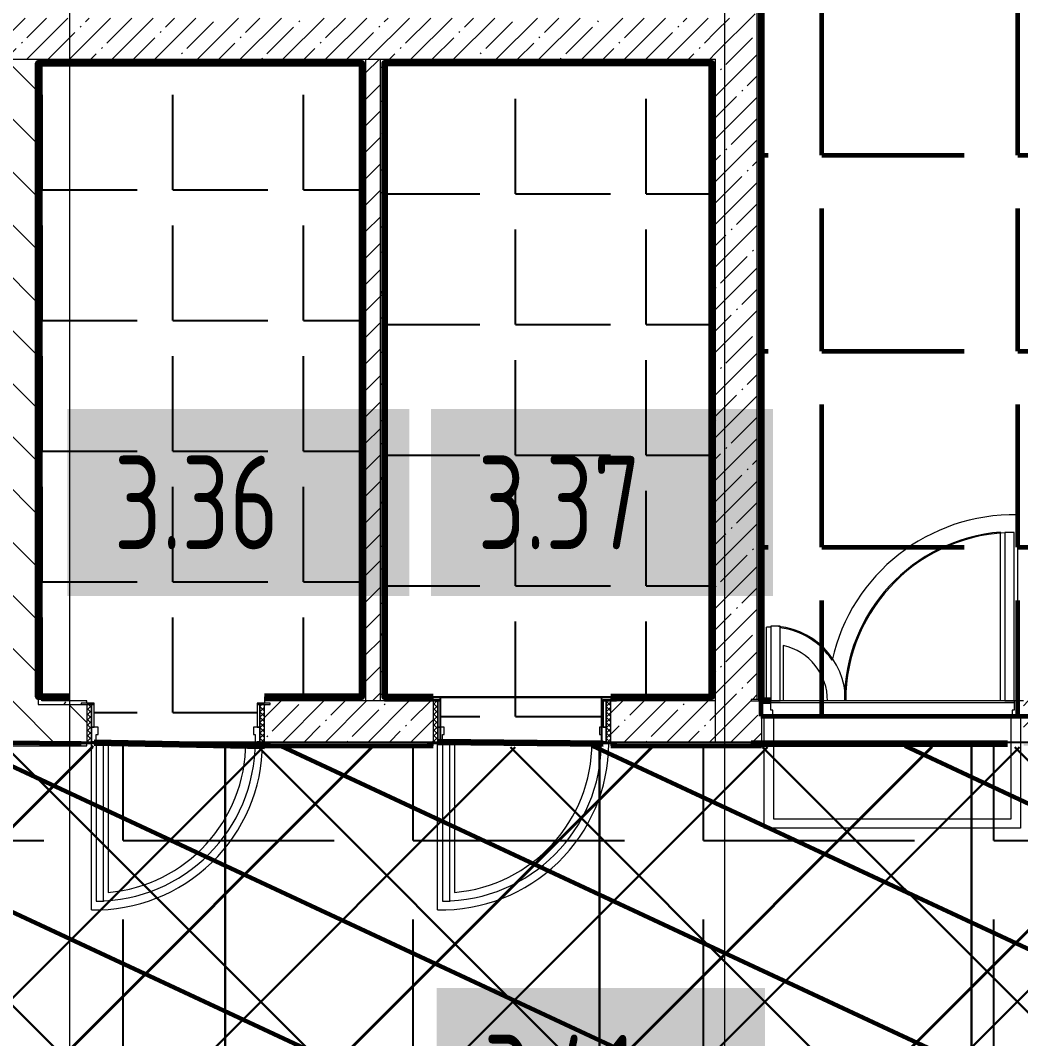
# Model space of a CAD drawing. Header units: millimetres. Extents: x -164500 to 426394, y -51911 to 102118.
# Drawn here: x 378323 to 383667, y 11815 to 17257 of the extents above; entities that cross this region are included whole.
import ezdxf

# ---------------------------------------------------------------- set-up
doc = ezdxf.new("R2010")
doc.units = ezdxf.units.MM
for name, color, linetype, lineweight in [('0) шлифовка', 5, 'Continuous', 60), ('1.4) Плинтус ПЛ-4', 6, 'Continuous', 60), ('284 стык. профилей', 1, 'Continuous', 120), ('370 ПК-1', 200, 'Continuous', 120), ('374 ПК-4', 211, 'Continuous', 120), ('469 плитка КР10 лестницы', 130, 'Continuous', 60), ('5.2) Л-1 Линолеум', 100, 'Continuous', 30), ('7.5) НЗ Линолеум Темпо ПЛЮС', 134, 'Continuous', 30), ('A-DOOR-2', 7, 'Continuous', 5), ('A-DOOR-FRAM-2', 7, 'Continuous', 5), ('A-FLOR', 7, 'Continuous', 9), ('A-WALL', 7, 'Continuous', 5), ('I-WALL', 7, 'Continuous', 5), ('Оси', 7, 'Continuous', 9)]:
    doc.layers.add(name, color=color, linetype=linetype, lineweight=lineweight)
for name, color, linetype in [('1.2) плитка КР3', 160, 'Continuous'), ('2) защита вин плитк', 6, 'Continuous'), ('3.2.3) П-13', 5, 'Continuous')]:
    doc.layers.add(name, color=color, linetype=linetype)
for name, color, linetype, lineweight, true_color in [('A-DOOR-1', 7, 'Continuous', 5, 0xc0c0c0), ('A-DOOR-FRAM-1', 7, 'Continuous', 5, 0xc0c0c0), ('A-WALL-1', 9, 'Continuous', 5, 0x808080), ('A-WALL-FNSH-1', 9, 'Continuous', 5, 0x808080)]:
    doc.layers.add(name, color=color, linetype=linetype, lineweight=lineweight, true_color=true_color)
doc.styles.add('СПДС', font='ГОСТ тип А.ttf', dxfattribs={"width": 0.9})
pattern_1 = [(45, (289227.4, 1e-08), (-114.04925, 114.04925), []), (45, (289341.45, 1e-08), (-114.04925, 114.04925), [201.612, -40.322, 6.706, -33.617])]
pattern_2 = [(135, (289227.4, 1e-08), (-141.42136, -141.42136), [])]
pattern_3 = [(0, (289227.4, 1e-08), (243.84, 60.96), [20.117, -162.763, 20.117, -162.763, -975.36]), (0, (289227.4, 1e-08), (243.84, 60.96), [-365.76, 20.117, -345.643, 20.117, -162.763, -426.72]), (0, (289227.4, 1e-08), (243.84, 60.96), [-914.4, 20.117, -101.803, 20.117, -284.683]), (120, (289318.84, 30.48), (-174.71291, 180.691634), [20.117, -162.763, 20.117, -162.763, -975.36]), (120, (289318.84, 30.48), (-174.71291, 180.691634), [-365.76, 20.117, -345.643, 20.117, -162.763, -426.72]), (120, (289318.84, 30.48), (-174.71291, 180.691634), [-914.4, 20.117, -101.803, 20.117, -284.683]), (240, (289349.32, 152.4), (-69.12709, -241.651634), [20.117, -162.763, 20.117, -162.763, -975.36]), (240, (289349.32, 152.4), (-69.12709, -241.651634), [-365.76, 20.117, -345.643, 20.117, -162.763, -426.72]), (240, (289349.32, 152.4), (-69.12709, -241.651634), [-914.4, 20.117, -101.803, 20.117, -284.683])]
pattern_4 = [(0, (380268.4, 17029), (0, 698.5), [508, -190.5]), (90, (380268.4, 17029), (-698.5, 4e-14), [508, -190.5])]
pattern_5 = [(45, (374218.4, 26822.1), (-747.606, 747.606), [])]

msp = doc.modelspace()

# ---------------------------------------------------------------- hatches: boundary and pattern name
at = {"layer": '0) шлифовка', "true_color": 0x2776bb}
h = msp.add_hatch(dxfattribs=at)
h.set_pattern_fill('ANSI31', color=152, scale=222, angle=110)
h.set_pattern_definition([(155, (374218.4, 26829), (-297.882, -638.81), [])])
h.paths.add_polyline_path([(387706.402, 13379), (387677.402, 13379), (374218.402, 13379), (374218.402, 10620), (378430.902, 10620), (378430.902, 10621), (379212.402, 10621), (384786.395, 10621), (384786.395, 10622), (386435.177, 10622), (386625.402, 10621.105), (386625.402, 11341), (387706.402, 11341)])
at = {"layer": '1.2) плитка КР3'}
h = msp.add_hatch(dxfattribs=at)
h.set_pattern_fill('ANGLE', color=256, scale=100)
h.set_pattern_definition([(0, (378438.4, 17050), (0, 698.5), [508, -190.5]), (90, (378438.4, 17050), (-698.5, 4e-14), [508, -190.5])])
h.paths.add_polyline_path([(380146.402, 17029), (378438.402, 17029), (378438.402, 13621), (378677.402, 13621), (378717.402, 13608), (378717.402, 13600), (378717.402, 13480), (378737.402, 13480), (378737.402, 13440), (378727.402, 13440), (378727.402, 13400), (379577.402, 13400), (379577.402, 13440), (379567.402, 13440), (379567.402, 13480), (379587.402, 13480), (379587.402, 13600), (379587.402, 13608), (379626.402, 13608), (379626.402, 13620), (379626.402, 13641), (380146.402, 13641)])
h = msp.add_hatch(dxfattribs=at)
h.set_pattern_fill('ANGLE', color=256, scale=100)
h.set_pattern_definition(pattern_4)
h.paths.add_polyline_path([(382016.402, 17029), (380268.402, 17029), (380268.402, 13641), (380527.402, 13641), (381477.402, 13640.362), (381477.402, 13641), (382016.402, 13641)])
h = msp.add_hatch(dxfattribs=at)
h.set_pattern_fill('ANGLE', color=256, scale=100)
h.set_pattern_definition(pattern_4)
h.paths.add_polyline_path([(381427.402, 13640), (380567.402, 13640), (380567.402, 13480), (380587.402, 13480), (380587.402, 13440), (380577.402, 13440), (380577.402, 13400), (381427.402, 13400), (381427.402, 13440), (381417.402, 13440), (381417.402, 13480), (381427.402, 13480)])
at = {"layer": '2) защита вин плитк'}
h = msp.add_hatch(dxfattribs=at)
h.set_pattern_fill('ANSI31', color=256, scale=333)
h.set_pattern_definition(pattern_5)
h.paths.add_polyline_path([(387706.402, 13372.054), (387677.402, 13372.054), (374218.402, 13372.054), (374218.402, 10613.054), (378430.902, 10613.054), (378430.902, 10614.054), (379212.402, 10614.054), (384786.395, 10614.054), (384786.395, 10615.054), (386435.177, 10615.054), (386625.402, 10614.159), (386625.402, 11334.054), (387706.402, 11334.054)])
h = msp.add_hatch(dxfattribs=at)
h.set_pattern_fill('ANSI31', color=256, scale=333)
h.set_pattern_definition(pattern_5)
h.paths.add_polyline_path([(387706.402, 13372.054), (387677.402, 13372.054), (374218.402, 13372.054), (374218.402, 10613.054), (378430.902, 10613.054), (378430.902, 10614.054), (379212.402, 10614.054), (384786.395, 10614.054), (384786.395, 10615.054), (386435.177, 10615.054), (386625.402, 10614.159), (386625.402, 11334.054), (387706.402, 11334.054)])
at = {"layer": '3.2.3) П-13'}
h = msp.add_hatch(dxfattribs=at)
h.set_pattern_fill('ANGLE', color=256, scale=222)
h.set_pattern_definition([(0, (374218.4, 26829), (0, 1550.67), [1127.76, -422.91]), (90, (374218.4, 26829), (-1550.67, 9e-14), [1127.76, -422.91])])
h.paths.add_polyline_path([(387706.402, 13379), (387677.402, 13379), (374218.402, 13379), (374218.402, 10620), (378430.902, 10620), (378430.902, 10621), (379212.402, 10621), (384786.395, 10621), (384786.395, 10622), (386435.177, 10622), (386625.402, 10621.105), (386625.402, 11341), (387706.402, 11341)])
at = {"layer": '469 плитка КР10 лестницы'}
h = msp.add_hatch(dxfattribs=at)
h.set_pattern_fill('ANGLE', color=256, scale=150)
h.set_pattern_definition([(0, (494712.8, 27014.1), (0, 1047.75), [762, -285.75]), (90, (494712.8, 27014.1), (-1047.75, 6e-14), [762, -285.75])])
h.paths.add_polyline_path([(382279.402, 13539.059), (383783.402, 13539.059), (383783.402, 17770.059), (382279.402, 17770.059)])
at = {"layer": '5.2) Л-1 Линолеум'}
h = msp.add_hatch(dxfattribs=at)
h.set_pattern_fill('ANSI37', color=256, scale=300)
h.set_pattern_definition([(45, (374218.4, 26829), (-673.52, 673.52), []), (135, (374218.4, 26829), (-673.52, -673.52), [])])
h.paths.add_polyline_path([(387706.402, 13372.054), (387677.402, 13372.054), (374218.402, 13372.054), (374218.402, 10613.054), (378430.902, 10613.054), (378430.902, 10614.054), (379212.402, 10614.054), (384786.395, 10614.054), (384786.395, 10615.054), (386435.177, 10615.054), (386625.402, 10614.159), (386625.402, 11334.054), (387706.402, 11334.054)])
at = {"layer": '7.5) НЗ Линолеум Темпо ПЛЮС'}
h = msp.add_hatch(dxfattribs=at)
h.set_pattern_fill('ANSI31', color=256, scale=333)
h.set_pattern_definition([(45, (374218.4, 26829), (-747.606, 747.606), [])])
h.paths.add_polyline_path([(387706.402, 13379), (387677.402, 13379), (374218.402, 13379), (374218.402, 10620), (378430.902, 10620), (378430.902, 10621), (379212.402, 10621), (384786.395, 10621), (384786.395, 10622), (386435.177, 10622), (386625.402, 10621.105), (386625.402, 11341), (387706.402, 11341)])
at = {"layer": 'A-DOOR-2'}
h = msp.add_hatch(dxfattribs=at)
h.set_pattern_fill('FP_88', color=256, angle=180, style=0, pattern_type=2)
h.set_pattern_definition([(315, (379188.491, 13335.315), (14.14214, 14.14214), []), (45, (379188.491, 13335.315), (-14.14214, 14.14214), [])])
h.paths.add_polyline_path([(380527.402, 13400), (380552.402, 13400.556), (380552.402, 13620), (380527.402, 13620)])
h = msp.add_hatch(dxfattribs=at)
h.set_pattern_fill('FP_33', color=256, angle=180, style=0, pattern_type=2)
h.set_pattern_definition([(315, (377338.49, 13335.315), (14.14214, 14.14214), []), (45, (377338.49, 13335.315), (-14.14214, 14.14214), [])])
h.paths.add_polyline_path([(378677.402, 13400), (378702.402, 13400.4), (378702.402, 13600), (378677.402, 13600)])
at = {"layer": 'A-DOOR-FRAM-2'}
h = msp.add_hatch(dxfattribs=at)
h.set_pattern_fill('FP_89', color=256, angle=180, style=0, pattern_type=2)
h.set_pattern_definition([(225, (381311.286, 13335.315), (14.1421, -14.1421), []), (315, (381311.286, 13335.315), (14.1421, 14.1421), [])])
h.paths.add_polyline_path([(381452.402, 13400), (381477.402, 13400), (381477.402, 13620), (381452.402, 13619.074), (381452.402, 13406.053)])
h = msp.add_hatch(dxfattribs=at)
h.set_pattern_fill('FP_34', color=256, angle=180, style=0, pattern_type=2)
h.set_pattern_definition([(225, (379461.286, 13335.315), (14.1421, -14.1421), []), (315, (379461.286, 13335.315), (14.1421, 14.1421), [])])
h.paths.add_polyline_path([(379627.402, 13400), (379627.402, 13600), (379602.402, 13600), (379602.402, 13400)])
at = {"layer": 'I-WALL'}
h = msp.add_hatch(dxfattribs=at)
h.set_pattern_fill('FP_191', color=256, style=0, pattern_type=2)
h.set_pattern_definition(pattern_3)
h.paths.add_polyline_path([(382277.402, 13640), (382276.45, 21130), (382257.402, 21150), (382257.402, 13640)])
h.paths.add_polyline_path([(382277.402, 21130), (382277.402, 21150), (382257.402, 21150), (382271.291, 21136.111)])
h = msp.add_hatch(dxfattribs=at)
h.set_pattern_fill('FP_1', color=256, style=0, pattern_type=2)
h.set_pattern_definition(pattern_1)
h.paths.add_polyline_path([(382037.52, 13620), (382227.402, 13620), (382227.402, 13628), (382257.402, 13628), (382257.402, 17270), (382237.846, 17323.333), (382198.735, 17270), (382037.402, 17270), (382037.402, 13620)])
h = msp.add_hatch(dxfattribs=at)
h.set_pattern_fill('FP_1', color=256, style=0, pattern_type=2)
h.set_pattern_definition(pattern_1)
h.paths.add_polyline_path([(375721.948, 17050), (382037.402, 17050), (382037.402, 17270), (375717.402, 17270), (375717.402, 17050)])
h = msp.add_hatch(dxfattribs=at)
h.set_pattern_fill('FP_23', color=256, style=0, pattern_type=2)
h.set_pattern_definition(pattern_2)
h.paths.add_polyline_path([(378417.402, 13600), (378417.402, 17050), (378217.402, 17050), (378217.402, 13600)])
h = msp.add_hatch(dxfattribs=at)
h.set_pattern_fill('FP_191', color=256, style=0, pattern_type=2)
h.set_pattern_definition(pattern_3)
h.paths.add_polyline_path([(380167.402, 17050), (378417.402, 17050), (378438.402, 17030), (380147.402, 17030.952)])
h.paths.add_polyline_path([(380167.402, 17030), (380167.402, 17050), (380147.402, 17030)])
h.paths.add_polyline_path([(378437.402, 17030), (378417.402, 17050), (378417.402, 17030)])
h = msp.add_hatch(dxfattribs=at)
h.set_pattern_fill('FP_22', color=256, style=0, pattern_type=2)
h.set_pattern_definition([(45, (289227.4, 1e-08), (-70.71068, 70.71068), [])])
h.paths.add_polyline_path([(380230.916, 13620), (380247.402, 13620), (380247.402, 17050), (380167.402, 17050), (380167.402, 13620)])
h = msp.add_hatch(dxfattribs=at)
h.set_pattern_fill('FP_191', color=256, style=0, pattern_type=2)
h.set_pattern_definition(pattern_3)
h.paths.add_polyline_path([(380247.402, 13620), (380267.402, 13620), (380266.45, 17030), (380247.402, 17050), (380247.402, 13630)])
h.paths.add_polyline_path([(380267.402, 17030), (380267.402, 17050), (380247.402, 17050), (380253.125, 17044.277)])
h = msp.add_hatch(dxfattribs=at)
h.set_pattern_fill('FP_191', color=256, style=0, pattern_type=2)
h.set_pattern_definition(pattern_3)
h.paths.add_polyline_path([(380415.584, 17030), (382017.402, 17030), (382017.278, 17050), (380267.402, 17050), (380267.408, 17030), (380393.766, 17030)])
h = msp.add_hatch(dxfattribs=at)
h.set_pattern_fill('FP_191', color=256, style=0, pattern_type=2)
h.set_pattern_definition(pattern_3)
h.paths.add_polyline_path([(382037.402, 13640), (382037.402, 17030), (382017.402, 17029), (382017.402, 13641)])
h.paths.add_polyline_path([(382037.402, 17030), (382037.402, 17050), (382017.402, 17050), (382017.402, 17030), (382022.735, 17030)])
h = msp.add_hatch(dxfattribs=at)
h.set_pattern_fill('FP_191', color=256, style=0, pattern_type=2)
h.set_pattern_definition(pattern_3)
h.paths.add_polyline_path([(378417.402, 13600), (378437.402, 13600), (378437.402, 17030), (378417.402, 17030), (378417.402, 13620)])
h = msp.add_hatch(dxfattribs=at)
h.set_pattern_fill('FP_191', color=256, style=0, pattern_type=2)
h.set_pattern_definition(pattern_3)
h.paths.add_polyline_path([(380167.402, 13640), (380167.402, 17030), (380147.402, 17030), (380147.402, 13641)])
h = msp.add_hatch(dxfattribs=at)
h.set_pattern_fill('FP_191', color=256, style=0, pattern_type=2)
h.set_pattern_definition(pattern_3)
h.paths.add_polyline_path([(378637.402, 13600), (378647.402, 13600), (378647.402, 13608), (378677.402, 13608), (378677.402, 13620), (378438.402, 13620), (378437.402, 13600), (378601.946, 13600)])
h = msp.add_hatch(dxfattribs=at)
h.set_pattern_fill('FP_191', color=256, style=0, pattern_type=2)
h.set_pattern_definition(pattern_3)
h.paths.add_polyline_path([(379627.402, 13620), (380167.402, 13620), (380167.402, 13640), (379627.402, 13640)])
h = msp.add_hatch(dxfattribs=at)
h.set_pattern_fill('FP_1', color=256, style=0, pattern_type=2)
h.set_pattern_definition(pattern_1)
h.paths.add_polyline_path([(380161.771, 13400), (380527.402, 13400), (380527.402, 13620), (379627.402, 13620), (379627.402, 13608), (379657.402, 13608), (379657.402, 13600), (379627.402, 13600), (379627.402, 13400), (380147.402, 13400)])
h.paths.add_polyline_path([(381862.58, 13400), (382037.402, 13400), (382037.402, 13620), (381477.402, 13620), (381477.402, 13400), (381615.047, 13400)])
h = msp.add_hatch(dxfattribs=at)
h.set_pattern_fill('FP_191', color=256, style=0, pattern_type=2)
h.set_pattern_definition(pattern_3)
h.paths.add_polyline_path([(381862.58, 13620), (382037.402, 13620), (382037.402, 13640), (381477.402, 13640), (381477.402, 13628), (381507.402, 13628), (381507.402, 13620), (381833.29, 13620)])
h.paths.add_polyline_path([(380267.402, 13620), (380497.402, 13622.317), (380497.402, 13628), (380527.402, 13630), (380526.637, 13640), (380268.402, 13640), (380267.902, 13630)])
h = msp.add_hatch(dxfattribs=at)
h.set_pattern_fill('FP_1', color=256, style=0, pattern_type=2)
h.set_pattern_definition(pattern_1)
h.paths.add_polyline_path([(383737.402, 13400), (384027.402, 13400), (384027.402, 13620), (383682.402, 13620), (383682.402, 13400), (383717.402, 13400)])
h.paths.add_polyline_path([(382282.402, 13400), (382281.047, 13620), (382037.402, 13620), (382037.402, 13400), (382257.402, 13400)])
h = msp.add_hatch(dxfattribs=at)
h.set_pattern_fill('FP_191', color=256, style=0, pattern_type=2)
h.set_pattern_definition(pattern_3)
h.paths.add_polyline_path([(383805.169, 13620), (383807.402, 13620), (383807.402, 13640), (383682.402, 13640), (383682.402, 13628), (383737.402, 13628), (383737.402, 13620), (383787.402, 13620)])
h.paths.add_polyline_path([(382280.402, 13628), (382277.402, 13640), (382257.402, 13640), (382257.402, 13628), (382277.402, 13628)])
h.paths.add_polyline_path([(382280.802, 13628), (382282.402, 13628), (382282.402, 13640), (382278.402, 13640)])
h = msp.add_hatch(dxfattribs=at)
h.set_pattern_fill('FP_23', color=256, style=0, pattern_type=2)
h.set_pattern_definition(pattern_2)
h.paths.add_polyline_path([(378637.402, 13400), (378677.402, 13400), (378677.402, 13600), (377427.402, 13600), (377427.402, 13400), (378601.042, 13400)])
h.paths.add_polyline_path([(376545.801, 13400), (376727.402, 13400), (376727.402, 13600), (376545.801, 13600), (376545.801, 13480)])
h.paths.add_polyline_path([(374248.148, 13400), (374337.402, 13400), (374337.402, 13600), (374197.402, 13600), (374197.402, 13400), (374217.402, 13400)])
h.paths.add_polyline_path([(375497.402, 13400), (375845.801, 13400), (375845.801, 13600), (375287.402, 13600), (375287.402, 13400), (375317.402, 13400)])
h = msp.add_hatch(dxfattribs=at)
h.set_pattern_fill('FP_191', color=256, style=0, pattern_type=2)
h.set_pattern_definition(pattern_3)
h.paths.add_polyline_path([(386747.402, 13380), (387027.402, 13380), (387027.402, 13400), (386747.402, 13400)])
h.paths.add_polyline_path([(386047.402, 13380), (386047.402, 13400), (385877.402, 13400), (385877.402, 13392), (385822.402, 13392), (385823.824, 13380), (386040.116, 13380)])
h.paths.add_polyline_path([(382017.402, 13380), (382282.402, 13380), (382282.402, 13392), (382227.402, 13392), (382227.402, 13400), (381507.402, 13400), (381507.402, 13392), (381477.402, 13392), (381477.402, 13380), (381862.58, 13380)])
h.paths.add_polyline_path([(383888.044, 13380), (384422.402, 13380), (384422.402, 13392), (384367.402, 13392), (384367.402, 13400), (383737.402, 13400), (383737.402, 13392), (383682.402, 13392), (383683.75, 13380), (383807.402, 13380)])
h.paths.add_polyline_path([(380527.402, 13380), (380527.402, 13392), (380497.402, 13392), (380497.402, 13400), (379657.402, 13400), (379657.402, 13392), (379627.402, 13392), (379627.402, 13380), (380497.402, 13380)])
h.paths.add_polyline_path([(378637.402, 13380), (378677.402, 13380), (378677.402, 13392), (378647.402, 13392), (378647.402, 13400), (377427.402, 13400), (377427.402, 13380), (378600.952, 13380)])
h.paths.add_polyline_path([(374218.402, 13380), (374337.402, 13380), (374337.402, 13392), (374307.402, 13392), (374307.402, 13400), (374217.402, 13400), (374218.087, 13386.305)])
h.paths.add_polyline_path([(376727.402, 13380), (376727.402, 13400), (376545.801, 13400), (376545.801, 13380), (376677.402, 13380)])
h.paths.add_polyline_path([(375287.402, 13380), (375845.801, 13380), (375845.801, 13400), (375317.402, 13400), (375317.402, 13392), (375287.402, 13392)])

# ---------------------------------------------------------------- linework, layer by layer
msp.add_lwpolyline([(414057.402, 10600), (374197.402, 10600), (374197.402, 13400), (414057.402, 13400)], close=True)
at = {"layer": '1.2) плитка КР3'}
for points in [[(380268.402, 17029), (382017.402, 17029), (382017.402, 13640), (380268.402, 13640)], [(380567.402, 13640), (381427.402, 13640), (381427.402, 13400), (380567.402, 13400)]]:
    msp.add_lwpolyline(points, close=True, dxfattribs=at)
at = {"layer": '1.4) Плинтус ПЛ-4'}
for points in [[(378647.402, 13392), (375317.402, 13419)], [(379627.402, 13379), (380527.402, 13379)], [(381477.402, 13379), (382282.402, 13379)]]:
    msp.add_lwpolyline(points, dxfattribs=at)
at = {"layer": '284 стык. профилей'}
for points in [[(378717.402, 13397.883), (379627.402, 13380)], [(380552.402, 13401), (381437.402, 13392)], [(382227.402, 13392), (383597.282, 13392)]]:
    msp.add_lwpolyline(points, dxfattribs=at)
at = {"layer": '370 ПК-1'}
for points in [[(378587.402, 13641), (378417.402, 13641), (378417.402, 17029), (380146.402, 17029), (380146.402, 13641), (379626.402, 13641)], [(381477.402, 13641), (382016.402, 13641), (382016.402, 17029), (380268.402, 17029), (380268.402, 13641), (380527.402, 13641)]]:
    msp.add_lwpolyline(points, dxfattribs=at)
at = {"layer": '374 ПК-4'}
msp.add_lwpolyline([(382332.402, 13620), (382282.402, 13620), (382282.402, 21129)], dxfattribs=at)
at = {"layer": '469 плитка КР10 лестницы'}
msp.add_lwpolyline([(382279.402, 13539.059), (383783.402, 13539.059), (383783.402, 17770.059), (382279.402, 17770.059)], close=True, dxfattribs=at)
at = {"layer": '7.5) НЗ Линолеум Темпо ПЛЮС'}
for points in [[(379416.213, 10598.941), (379416.213, 13377.941)], [(381416.213, 10598.941), (381416.213, 13377.941)], [(383405.21, 10598.941), (383405.21, 13377.941)]]:
    msp.add_lwpolyline(points, dxfattribs=at)
at = {"layer": 'A-DOOR-1'}
for p, q in [((383632.402, 14520), (383582.402, 14520)), ((383582.402, 14520), (383582.402, 13620)), ((383632.402, 13620), (383632.402, 14520)), ((382332.402, 14020), (382332.402, 13620)), ((382382.402, 14020), (382332.402, 14020)), ((382382.402, 13620), (382382.402, 14020)), ((382332.402, 13620), (382382.402, 13620)), ((383582.402, 13620), (383632.402, 13620)), ((378767.402, 13400), (378727.402, 13400)), ((378727.402, 13400), (378727.402, 12550)), ((378767.402, 12550), (378767.402, 13400)), ((380617.402, 13400), (380577.402, 13400)), ((380577.402, 13400), (380577.402, 12550)), ((380617.402, 12550), (380617.402, 13400)), ((378727.402, 12550), (378767.402, 12550)), ((380577.402, 12550), (380617.402, 12550))]:
    msp.add_line(p, q, dxfattribs=at)
for centre, radius, start, end in [((383632.402, 13620), 900, 90, 180), ((382332.402, 13620), 400, 0, 90), ((378727.402, 13400), 850, 270, 0), ((380577.402, 13400), 850, 270, 0)]:
    msp.add_arc(centre, radius, start, end, dxfattribs=at)
at = {"layer": 'A-DOOR-FRAM-1'}
for p, q in [((378717.402, 13608), (378647.402, 13608)), ((378647.402, 13608), (378647.402, 13600)), ((378717.402, 13600), (378717.402, 13608)), ((379587.402, 13608), (379587.402, 13600)), ((379657.402, 13608), (379587.402, 13608)), ((379657.402, 13600), (379657.402, 13608)), ((380567.402, 13628), (380497.402, 13628)), ((380497.402, 13628), (380497.402, 13620)), ((380497.402, 13620), (380567.402, 13620)), ((380552.402, 13620), (380527.402, 13620)), ((380527.402, 13620), (380527.402, 13400)), ((380552.402, 13400), (380552.402, 13620)), ((380567.402, 13620), (380552.402, 13620)), ((380552.402, 13620), (380552.402, 13480)), ((380567.402, 13620), (380567.402, 13628)), ((380567.402, 13480), (380567.402, 13620)), ((381437.402, 13628), (381437.402, 13620)), ((381507.402, 13628), (381437.402, 13628)), ((381437.402, 13620), (381437.402, 13480)), ((381452.402, 13620), (381437.402, 13620)), ((381437.402, 13620), (381507.402, 13620)), ((381452.402, 13620), (381452.402, 13400)), ((381477.402, 13620), (381452.402, 13620)), ((381452.402, 13480), (381452.402, 13620)), ((381477.402, 13400), (381477.402, 13620)), ((381507.402, 13620), (381507.402, 13628)), ((382297.402, 13628), (382227.402, 13628)), ((382227.402, 13628), (382227.402, 13620)), ((382227.402, 13620), (382297.402, 13620)), ((382332.402, 13620), (382282.402, 13620)), ((382282.402, 13620), (382282.402, 13540)), ((382297.402, 13620), (382297.402, 13628)), ((382332.402, 13570), (382332.402, 13620)), ((383632.402, 13620), (383632.402, 13570)), ((383682.402, 13620), (383632.402, 13620)), ((378647.402, 13600), (378717.402, 13600)), ((378702.402, 13600), (378677.402, 13600)), ((378677.402, 13600), (378677.402, 13400)), ((378702.402, 13400), (378702.402, 13600)), ((378717.402, 13600), (378702.402, 13600)), ((378702.402, 13600), (378702.402, 13480)), ((378717.402, 13480), (378717.402, 13600)), ((379587.402, 13600), (379587.402, 13480)), ((379602.402, 13600), (379587.402, 13600)), ((379587.402, 13600), (379657.402, 13600)), ((379602.402, 13600), (379602.402, 13400)), ((379627.402, 13600), (379602.402, 13600)), ((379602.402, 13480), (379602.402, 13600)), ((379627.402, 13400), (379627.402, 13600)), ((382342.402, 13570), (382332.402, 13570)), ((382342.402, 13540), (382342.402, 13570)), ((383632.402, 13570), (383622.402, 13570)), ((383622.402, 13570), (383622.402, 13540)), ((382282.402, 13540), (382342.402, 13540)), ((382297.402, 13540), (382282.402, 13540)), ((382282.402, 13540), (382282.402, 13400)), ((382297.402, 13400), (382297.402, 13540)), ((383622.402, 13540), (383682.402, 13540)), ((378737.402, 13480), (378702.402, 13480)), ((378702.402, 13480), (378702.402, 13400)), ((378702.402, 13480), (378717.402, 13480)), ((378737.402, 13440), (378737.402, 13480)), ((379602.402, 13480), (379567.402, 13480)), ((379567.402, 13480), (379567.402, 13440)), ((379587.402, 13480), (379602.402, 13480)), ((379602.402, 13400), (379602.402, 13480)), ((380587.402, 13480), (380552.402, 13480)), ((380552.402, 13480), (380552.402, 13400)), ((380552.402, 13480), (380567.402, 13480)), ((380587.402, 13440), (380587.402, 13480)), ((381452.402, 13480), (381417.402, 13480)), ((381417.402, 13480), (381417.402, 13440)), ((381437.402, 13480), (381452.402, 13480)), ((381452.402, 13400), (381452.402, 13480)), ((378717.402, 13400), (378647.402, 13400)), ((378647.402, 13400), (378647.402, 13392)), ((378647.402, 13392), (378717.402, 13392)), ((378677.402, 13400), (378702.402, 13400)), ((378717.402, 13401), (378702.402, 13401)), ((378702.402, 13401), (378702.402, 13400)), ((378702.402, 13400), (378727.402, 13400)), ((378702.402, 13400), (378717.402, 13400)), ((378717.402, 13400), (378717.402, 13401)), ((378717.402, 13392), (378717.402, 13400)), ((378727.402, 13400), (378727.402, 13440)), ((378727.402, 13440), (378737.402, 13440)), ((379567.402, 13440), (379577.402, 13440)), ((379577.402, 13440), (379577.402, 13400)), ((379577.402, 13400), (379602.402, 13400)), ((379587.402, 13401), (379587.402, 13400)), ((379602.402, 13401), (379587.402, 13401)), ((379587.402, 13400), (379602.402, 13400)), ((379587.402, 13400), (379587.402, 13392)), ((379657.402, 13400), (379587.402, 13400)), ((379587.402, 13392), (379657.402, 13392)), ((379602.402, 13400), (379602.402, 13401)), ((379602.402, 13400), (379627.402, 13400)), ((379657.402, 13392), (379657.402, 13400)), ((380567.402, 13400), (380497.402, 13400)), ((380497.402, 13400), (380497.402, 13392)), ((380497.402, 13392), (380567.402, 13392)), ((380527.402, 13400), (380552.402, 13400)), ((380567.402, 13401), (380552.402, 13401)), ((380552.402, 13401), (380552.402, 13400)), ((380552.402, 13400), (380577.402, 13400)), ((380552.402, 13400), (380567.402, 13400)), ((380567.402, 13400), (380567.402, 13401)), ((380567.402, 13392), (380567.402, 13400)), ((380577.402, 13400), (380577.402, 13440)), ((380577.402, 13440), (380587.402, 13440)), ((381417.402, 13440), (381427.402, 13440)), ((381427.402, 13440), (381427.402, 13400)), ((381427.402, 13400), (381452.402, 13400)), ((381437.402, 13401), (381437.402, 13400)), ((381452.402, 13401), (381437.402, 13401)), ((381437.402, 13400), (381452.402, 13400)), ((381437.402, 13400), (381437.402, 13392)), ((381507.402, 13400), (381437.402, 13400)), ((381437.402, 13392), (381507.402, 13392)), ((381452.402, 13400), (381452.402, 13401)), ((381452.402, 13400), (381477.402, 13400)), ((381507.402, 13392), (381507.402, 13400)), ((382297.402, 13400), (382227.402, 13400)), ((382227.402, 13400), (382227.402, 13392)), ((382227.402, 13392), (382297.402, 13392)), ((382282.402, 13400), (382297.402, 13400)), ((382297.402, 13392), (382297.402, 13400))]:
    msp.add_line(p, q, dxfattribs=at)
at = {"layer": 'A-FLOR'}
for p, q in [((382277.402, 13640), (382277.402, 21129)), ((378437.402, 13620), (378437.402, 17030)), ((380147.402, 17030), (380147.402, 13641)), ((380267.402, 17030), (382017.402, 17030)), ((380267.402, 13630), (380267.402, 17029)), ((382017.402, 17029), (382017.402, 13641)), ((383650.454, 14614.369), (383650.454, 13620)), ((383560.454, 13619.569), (383560.454, 14521.857)), ((382309.297, 13620), (382309.297, 14014.002)), ((382399.297, 13916.701), (382399.297, 13619.569)), ((378672.402, 13620), (378438.402, 13620)), ((379627.402, 13640), (379627.402, 13620)), ((380147.402, 13640), (379627.402, 13640)), ((381477.402, 13640), (381477.402, 13628)), ((382017.402, 13640), (381477.402, 13640)), ((382724.758, 13620), (382332.402, 13620)), ((382399.297, 13619.569), (382332.402, 13619.569)), ((383632.402, 13610), (382332.402, 13610)), ((382725.466, 13619.569), (382635.466, 13619.569)), ((383632.402, 13620), (382725.49, 13620)), ((383632.402, 13619.569), (383560.454, 13619.569)), ((382297.402, 13539.569), (382347.061, 13539.569)), ((382347.061, 13539.569), (382347.061, 12989.569)), ((383617.061, 12989.569), (383617.061, 13539.569)), ((383617.061, 13539.569), (383667.061, 13539.569)), ((383667.061, 13539.569), (383667.061, 12939.569)), ((378055.364, 13400), (378672.402, 13400)), ((378701.824, 12503.106), (378701.824, 13392)), ((378717.402, 13397.883), (378727.402, 13397.883)), ((378727.402, 13400), (379577.402, 13400)), ((379577.402, 13400), (378727.402, 13400)), ((378767.402, 13397.883), (378791.824, 13397.883)), ((378791.824, 13397.883), (378791.824, 12595.932)), ((379526.824, 13397.883), (379587.402, 13397.883)), ((379657.402, 13400), (380497.402, 13400)), ((380551.824, 12503.106), (380551.824, 13392)), ((380567.402, 13397.883), (380577.402, 13397.883)), ((380577.402, 13400), (381427.402, 13400)), ((381427.402, 13400), (380577.402, 13400)), ((380617.402, 13397.883), (380641.824, 13397.883)), ((380641.824, 13397.883), (380641.824, 12595.932)), ((381376.824, 13397.883), (381437.402, 13397.883)), ((382297.061, 12939.569), (382297.061, 13392)), ((382347.061, 12989.569), (383617.061, 12989.569)), ((383667.061, 12939.569), (382297.061, 12939.569))]:
    msp.add_line(p, q, dxfattribs=at)
for centre, radius, start, end in [((383630.466, 13619.569), 995, 88.848904, 167.329464), ((383630.466, 13619.569), 995, 88.848904, 167.329464), ((383630.466, 13619.569), 905, 94.436871, 180), ((383630.466, 13619.569), 905, 94.436871, 180), ((382330.466, 13619.569), 395, 89.714589, 93.072011), ((382330.466, 13619.569), 395, 89.714589, 93.072011), ((382330.466, 13619.569), 395, 33.540485, 82.434164), ((382330.466, 13619.569), 395, 33.540485, 82.434164), ((382330.466, 13619.569), 305, 360, 76.957297), ((382330.466, 13619.569), 305, 0, 76.957297), ((378721.824, 13397.883), 895, 268.719541, 359.62258), ((378721.824, 13397.883), 895, 268.719541, 359.62258), ((378721.824, 13397.883), 805, 274.988542, 360), ((378721.824, 13397.883), 805, 274.988542, 360), ((380571.824, 13397.883), 895, 268.719541, 359.62258), ((380571.824, 13397.883), 895, 268.719541, 359.62258), ((380571.824, 13397.883), 805, 274.988542, 360), ((380571.824, 13397.883), 805, 274.988542, 360)]:
    msp.add_arc(centre, radius, start, end, dxfattribs=at)
at = {"layer": 'A-WALL'}
for p, q in [((382257.402, 17350), (382257.402, 13628)), ((378417.402, 17050), (378417.402, 13600)), ((380167.402, 17050), (380167.402, 13620)), ((382037.402, 13400), (382037.402, 17050)), ((378437.402, 17030), (380147.402, 17030)), ((380267.402, 17029), (380267.402, 17030)), ((382017.402, 17030), (382017.402, 13640)), ((378438.402, 13620), (378437.402, 13620)), ((378672.402, 13620), (378677.402, 13620)), ((380147.402, 13641), (380147.402, 13640)), ((380267.402, 13640), (380527.402, 13640)), ((380267.402, 13620), (380497.402, 13620)), ((382037.402, 13620), (381507.402, 13620)), ((378417.402, 13600), (378647.402, 13600))]:
    msp.add_line(p, q, dxfattribs=at)
at = {"layer": 'A-WALL-1'}
for p, q in [((375717.402, 17050), (382037.402, 17050)), ((380247.402, 13620), (380247.402, 17050)), ((378677.402, 13608), (378677.402, 13620)), ((380267.402, 13620), (379626.402, 13620)), ((379626.402, 13620), (379626.402, 13608)), ((379627.402, 13640), (379627.402, 13620)), ((380527.402, 13628), (380527.402, 13640)), ((382278.402, 13640), (382277.402, 13640)), ((382282.402, 13628), (382282.402, 13640)), ((377427.402, 13400), (378647.402, 13400)), ((378677.402, 13380), (378677.402, 13392)), ((379627.402, 13392), (379627.402, 13380)), ((379657.402, 13400), (380497.402, 13400)), ((380527.402, 13380), (380527.402, 13392)), ((381477.402, 13392), (381477.402, 13380)), ((381507.402, 13400), (382037.402, 13400)), ((382227.402, 13400), (381507.402, 13400)), ((382037.402, 13400), (382037.402, 13400)), ((382282.402, 13380), (382282.402, 13392)), ((377427.402, 13380), (378677.402, 13380)), ((379627.402, 13380), (380527.402, 13380)), ((381477.402, 13380), (382282.402, 13380))]:
    msp.add_line(p, q, dxfattribs=at)
at = {"layer": 'A-WALL-FNSH-1'}
for p, q in [((382278.402, 13641), (382278.402, 21129)), ((378438.402, 13621), (378438.402, 17029)), ((378438.402, 17029), (380146.402, 17029)), ((380146.402, 17029), (380146.402, 13641)), ((380268.402, 17029), (382016.402, 17029)), ((380268.402, 13641), (380268.402, 17029)), ((382016.402, 17029), (382016.402, 13641)), ((378677.402, 13621), (378438.402, 13621)), ((378677.402, 13620), (378677.402, 13621)), ((379626.402, 13641), (379626.402, 13620)), ((380146.402, 13641), (379626.402, 13641)), ((380527.402, 13641), (380268.402, 13641)), ((380527.402, 13640), (380527.402, 13641)), ((382016.402, 13641), (381477.402, 13641)), ((381477.402, 13641), (381477.402, 13640)), ((382282.402, 13641), (382278.402, 13641)), ((382278.402, 13640), (382282.402, 13640)), ((382282.402, 13640), (382282.402, 13641)), ((377427.402, 13379), (378677.402, 13379)), ((378677.402, 13379), (378677.402, 13380)), ((379627.402, 13380), (379627.402, 13379)), ((379627.402, 13379), (380527.402, 13379)), ((380527.402, 13379), (380527.402, 13380)), ((381477.402, 13380), (381477.402, 13379)), ((381477.402, 13379), (382282.402, 13379)), ((382282.402, 13379), (382282.402, 13380))]:
    msp.add_line(p, q, dxfattribs=at)
at = {"layer": 'I-WALL'}
for p, q in [((382278.902, 13640), (382278.902, 21129)), ((382279.902, 21129), (382279.902, 13640))]:
    msp.add_line(p, q, dxfattribs=at)
at = {"layer": 'Оси'}
for points in [[(378587.402, -1906.259), (378587.402, 3093.741), (378587.402, 16915.097), (378587.402, 21915.097)], [(382087.402, -1906.259), (382087.402, 3093.741), (382087.402, 16915.097), (382087.402, 21915.097)]]:
    msp.add_lwpolyline(points, dxfattribs=at)

# ---------------------------------------------------------------- texts
at = {"char_height": 500, "attachment_point": 1, "style": 'СПДС', "bg_fill": 1, "box_fill_scale": 1.5, "bg_fill_color": 7, "bg_fill_true_color": 16777215, "bg_fill_transparency": 0}
for s, insert, width in [('3.36', (378822.682, 14930.459), 1327.5945), ('3.37', (380766.675, 14930.459), 1327.5945), ('3.41', (380796.375, 11834.738), 1255.44262)]:
    msp.add_mtext(s, dxfattribs=dict(at, insert=insert, width=width))

doc.saveas('drawing.dxf')
